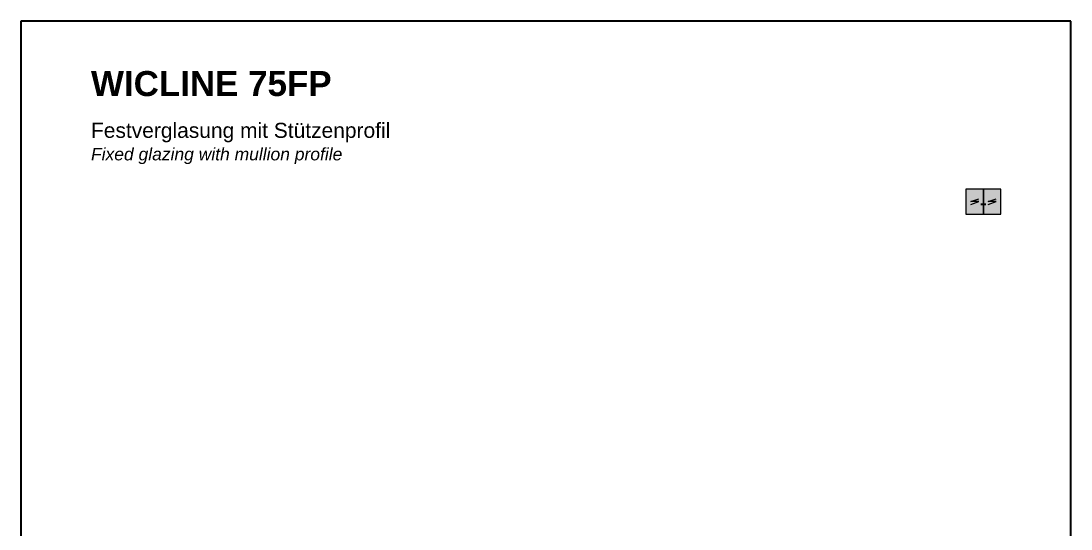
# Model space of a CAD drawing. Header units: millimetres. Extents: x -103 to 3427, y 224 to 818.
# Drawn here: x 1417.3 to 1837.3, y 615 to 818.1 of the extents above; entities that cross this region are included whole.
import ezdxf

# ---------------------------------------------------------------- set-up
doc = ezdxf.new("R2010")
doc.units = ezdxf.units.MM
for name, color, linetype, lineweight in [('AM_0', 7, 'Continuous', 50), ('Cont3', 70, 'Continuous', 18), ('Cont4', 10, 'Continuous', 13)]:
    doc.layers.add(name, color=color, linetype=linetype, lineweight=lineweight)
for name, color, linetype in [('AM_6', 2, 'Continuous'), ('CONT2', 2, 'Continuous'), ('WBC-GER-ENG', 7, 'Continuous')]:
    doc.layers.add(name, color=color, linetype=linetype)
doc.layers.add('BOUND_EXT', color=30, linetype='Continuous', plot=False)
doc.styles.add('SWISS', font='swiss.ttf')
doc.styles.add('SWISSB', font='swissb.ttf')

# ---------------------------------------------------------------- blocks, each defined once
blk = doc.blocks.new('$$_EX')
at = {"layer": 'BOUND_EXT'}
for p, q in [((210, 297), (0, 297)), ((0, 297), (0, 0)), ((210, 0), (210, 297))]:
    blk.add_line(p, q, dxfattribs=at)
blk = doc.blocks.new('Opening01')
at = {"layer": 'AM_0', "ltscale": 0.1}
h = blk.add_hatch(color=256, dxfattribs=at)
h.set_gradient(color1=(173, 173, 173), rotation=135, centered=1, tint=1, name='CURVED')
h.paths.add_polyline_path([(189, 258.4), (196, 258.4), (196, 268.4), (189, 268.4)])
at = {"layer": 'Cont3'}
blk.add_lwpolyline([(189, 258.4), (196, 258.4), (196, 268.4), (189, 268.4)], close=True, dxfattribs=at)
at = {"layer": 'Cont4'}
blk.add_lwpolyline([(190.9, 262.3), (194.1, 263.4), (190.9, 263.4), (194.1, 264.5)], dxfattribs=at)
blk = doc.blocks.new('Linie Konstruktionsschnitt')
at = {"layer": 'CONT2'}
blk.add_line((0, -1), (0, 1), dxfattribs=at)

msp = doc.modelspace()

# ---------------------------------------------------------------- block references
at = {"layer": 'AM_0'}
for p in [(1606.25, 482.47), (1613.25, 482.47)]:
    msp.add_blockref('Opening01', p, dxfattribs=at)
at = {"layer": 'AM_0', "rotation": 270}
msp.add_blockref('Linie Konstruktionsschnitt', (1802.25, 744.87), dxfattribs=at)
at = {"layer": 'Cont3', "xscale": 2, "yscale": 2, "zscale": 2}
msp.add_blockref('$$_EX', (1417.25, 224.07), dxfattribs=at)

# ---------------------------------------------------------------- texts
at = {"layer": 'AM_6', "color": 7, "style": 'SWISSB'}
msp.add_text('WICLINE 75FP', height=10, dxfattribs=at).set_placement((1445.25, 788.07))
at = {"layer": 'WBC-GER-ENG', "insert": (1445.25, 777.37), "char_height": 6, "width": 253.5659, "attachment_point": 1, "style": 'SWISS'}
msp.add_mtext('\\pxse0.91667;{\\C40;Festverglasung mit Stützenprofil\\P\\fSwis721 BT|b0|i1|c0|p34;\\H0.83334x;Fixed glazing with mullion profile}', dxfattribs=at)

doc.saveas('drawing.dxf')
